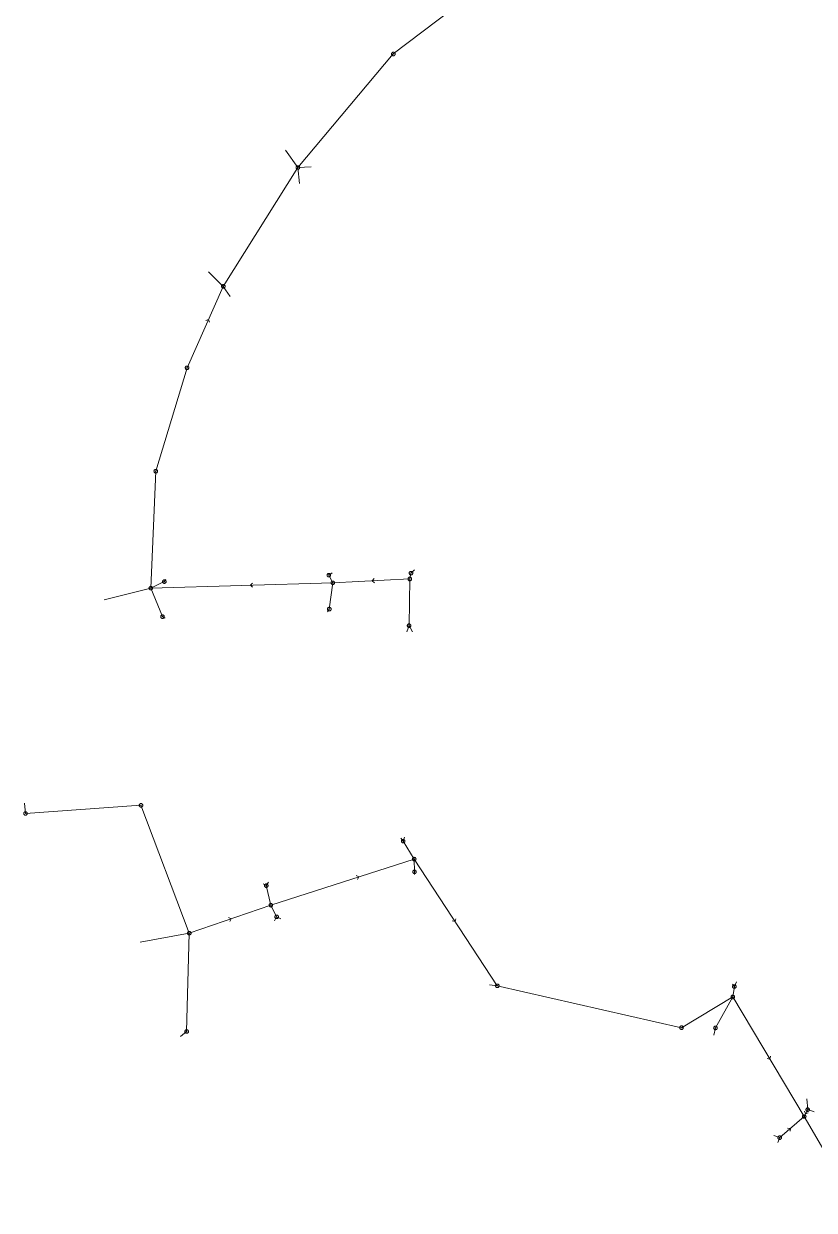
# Model space of a CAD drawing. Header units: metres. Extents: x 25504150 to 25508618, y 6694193 to 6702753.
# Drawn here: x 25504729.1 to 25504933.5, y 6700367.8 to 6700674.6 of the extents above; entities that cross this region are included whole.
import ezdxf

# ---------------------------------------------------------------- set-up
doc = ezdxf.new("R2010")
doc.units = ezdxf.units.M
for name, pattern in [('Sewer_node', [0]), ('Viemariputket', [0]), ('Viemarivarusteet', [0])]:
    doc.linetypes.add(name, pattern=pattern)
for name, color, linetype, lineweight in [('Sewer_node', 7, 'Sewer_node', 0), ('Viemariputket', 7, 'Viemariputket', 0), ('Viemarivarusteet', 7, 'Viemarivarusteet', 0)]:
    doc.layers.add(name, color=color, linetype=linetype, lineweight=lineweight)

msp = doc.modelspace()

# ---------------------------------------------------------------- linework, layer by layer
at = {"layer": 'Sewer_node', "color": 46, "linetype": 'Continuous', "true_color": 0x7f5f00, "flags": 128}
for points, elevation in [([(25504825.1, 6700666.79), (25504825.09, 6700666.86), (25504825.08, 6700666.93), (25504825.05, 6700667), (25504825.01, 6700667.06), (25504824.97, 6700667.12), (25504824.91, 6700667.16), (25504824.85, 6700667.2), (25504824.78, 6700667.23), (25504824.71, 6700667.24), (25504824.64, 6700667.25), (25504824.57, 6700667.24), (25504824.5, 6700667.23), (25504824.43, 6700667.2), (25504824.37, 6700667.16), (25504824.31, 6700667.12), (25504824.27, 6700667.06), (25504824.23, 6700667), (25504824.2, 6700666.93), (25504824.19, 6700666.86), (25504824.18, 6700666.79), (25504824.19, 6700666.72), (25504824.2, 6700666.65), (25504824.23, 6700666.58), (25504824.27, 6700666.52), (25504824.31, 6700666.46), (25504824.37, 6700666.42), (25504824.43, 6700666.38), (25504824.5, 6700666.35), (25504824.57, 6700666.34), (25504824.64, 6700666.33), (25504824.71, 6700666.34), (25504824.78, 6700666.35), (25504824.85, 6700666.38), (25504824.91, 6700666.42), (25504824.97, 6700666.46), (25504825.01, 6700666.52), (25504825.05, 6700666.58), (25504825.08, 6700666.65), (25504825.09, 6700666.72)], 56.31), ([(25504800.43, 6700637.44), (25504800.42, 6700637.51), (25504800.41, 6700637.58), (25504800.38, 6700637.65), (25504800.34, 6700637.71), (25504800.3, 6700637.77), (25504800.24, 6700637.81), (25504800.18, 6700637.85), (25504800.11, 6700637.88), (25504800.04, 6700637.89), (25504799.97, 6700637.9), (25504799.9, 6700637.89), (25504799.83, 6700637.88), (25504799.76, 6700637.85), (25504799.7, 6700637.81), (25504799.64, 6700637.77), (25504799.6, 6700637.71), (25504799.56, 6700637.65), (25504799.53, 6700637.58), (25504799.52, 6700637.51), (25504799.51, 6700637.44), (25504799.52, 6700637.37), (25504799.53, 6700637.3), (25504799.56, 6700637.23), (25504799.6, 6700637.17), (25504799.64, 6700637.11), (25504799.7, 6700637.07), (25504799.76, 6700637.03), (25504799.83, 6700637), (25504799.9, 6700636.99), (25504799.97, 6700636.98), (25504800.04, 6700636.99), (25504800.11, 6700637), (25504800.18, 6700637.03), (25504800.24, 6700637.07), (25504800.3, 6700637.11), (25504800.34, 6700637.17), (25504800.38, 6700637.23), (25504800.41, 6700637.3), (25504800.42, 6700637.37)], 56.43), ([(25504781.14, 6700606.69), (25504781.13, 6700606.76), (25504781.12, 6700606.83), (25504781.09, 6700606.9), (25504781.05, 6700606.96), (25504781.01, 6700607.02), (25504780.95, 6700607.06), (25504780.89, 6700607.1), (25504780.82, 6700607.13), (25504780.75, 6700607.14), (25504780.68, 6700607.15), (25504780.61, 6700607.14), (25504780.54, 6700607.13), (25504780.47, 6700607.1), (25504780.41, 6700607.06), (25504780.35, 6700607.02), (25504780.31, 6700606.96), (25504780.27, 6700606.9), (25504780.24, 6700606.83), (25504780.23, 6700606.76), (25504780.22, 6700606.69), (25504780.23, 6700606.62), (25504780.24, 6700606.55), (25504780.27, 6700606.48), (25504780.31, 6700606.42), (25504780.35, 6700606.36), (25504780.41, 6700606.32), (25504780.47, 6700606.28), (25504780.54, 6700606.25), (25504780.61, 6700606.24), (25504780.68, 6700606.23), (25504780.75, 6700606.24), (25504780.82, 6700606.25), (25504780.89, 6700606.28), (25504780.95, 6700606.32), (25504781.01, 6700606.36), (25504781.05, 6700606.42), (25504781.09, 6700606.48), (25504781.12, 6700606.55), (25504781.13, 6700606.62)], 56.58), ([(25504771.76, 6700585.63), (25504771.75, 6700585.7), (25504771.74, 6700585.77), (25504771.71, 6700585.84), (25504771.67, 6700585.9), (25504771.63, 6700585.96), (25504771.57, 6700586), (25504771.51, 6700586.04), (25504771.44, 6700586.07), (25504771.37, 6700586.08), (25504771.3, 6700586.09), (25504771.23, 6700586.08), (25504771.16, 6700586.07), (25504771.09, 6700586.04), (25504771.03, 6700586), (25504770.97, 6700585.96), (25504770.93, 6700585.9), (25504770.89, 6700585.84), (25504770.86, 6700585.77), (25504770.85, 6700585.7), (25504770.84, 6700585.63), (25504770.85, 6700585.56), (25504770.86, 6700585.49), (25504770.89, 6700585.42), (25504770.93, 6700585.36), (25504770.97, 6700585.3), (25504771.03, 6700585.26), (25504771.09, 6700585.22), (25504771.16, 6700585.19), (25504771.23, 6700585.18), (25504771.3, 6700585.17), (25504771.37, 6700585.18), (25504771.44, 6700585.19), (25504771.51, 6700585.22), (25504771.57, 6700585.26), (25504771.63, 6700585.3), (25504771.67, 6700585.36), (25504771.71, 6700585.42), (25504771.74, 6700585.49), (25504771.75, 6700585.56)], 57.01), ([(25504763.67, 6700558.87), (25504763.66, 6700558.94), (25504763.65, 6700559.01), (25504763.62, 6700559.08), (25504763.58, 6700559.14), (25504763.54, 6700559.2), (25504763.48, 6700559.24), (25504763.42, 6700559.28), (25504763.35, 6700559.31), (25504763.28, 6700559.32), (25504763.21, 6700559.33), (25504763.14, 6700559.32), (25504763.07, 6700559.31), (25504763, 6700559.28), (25504762.94, 6700559.24), (25504762.88, 6700559.2), (25504762.84, 6700559.14), (25504762.8, 6700559.08), (25504762.77, 6700559.01), (25504762.76, 6700558.94), (25504762.75, 6700558.87), (25504762.76, 6700558.8), (25504762.77, 6700558.73), (25504762.8, 6700558.66), (25504762.84, 6700558.6), (25504762.88, 6700558.54), (25504762.94, 6700558.5), (25504763, 6700558.46), (25504763.07, 6700558.43), (25504763.14, 6700558.42), (25504763.21, 6700558.41), (25504763.28, 6700558.42), (25504763.35, 6700558.43), (25504763.42, 6700558.46), (25504763.48, 6700558.5), (25504763.54, 6700558.54), (25504763.58, 6700558.6), (25504763.62, 6700558.66), (25504763.65, 6700558.73), (25504763.66, 6700558.8)], 57.21), ([(25504765.88, 6700530.33), (25504765.87, 6700530.4), (25504765.86, 6700530.47), (25504765.83, 6700530.54), (25504765.79, 6700530.6), (25504765.75, 6700530.66), (25504765.69, 6700530.7), (25504765.63, 6700530.74), (25504765.56, 6700530.77), (25504765.49, 6700530.78), (25504765.42, 6700530.79), (25504765.35, 6700530.78), (25504765.28, 6700530.77), (25504765.21, 6700530.74), (25504765.15, 6700530.7), (25504765.09, 6700530.66), (25504765.05, 6700530.6), (25504765.01, 6700530.54), (25504764.98, 6700530.47), (25504764.97, 6700530.4), (25504764.96, 6700530.33), (25504764.97, 6700530.26), (25504764.98, 6700530.19), (25504765.01, 6700530.12), (25504765.05, 6700530.06), (25504765.09, 6700530), (25504765.15, 6700529.96), (25504765.21, 6700529.92), (25504765.28, 6700529.89), (25504765.35, 6700529.88), (25504765.42, 6700529.87), (25504765.49, 6700529.88), (25504765.56, 6700529.89), (25504765.63, 6700529.92), (25504765.69, 6700529.96), (25504765.75, 6700530), (25504765.79, 6700530.06), (25504765.83, 6700530.12), (25504765.86, 6700530.19), (25504765.87, 6700530.26)], 57.66), ([(25504808.43, 6700531.99), (25504808.42, 6700532.06), (25504808.41, 6700532.13), (25504808.38, 6700532.2), (25504808.34, 6700532.26), (25504808.3, 6700532.32), (25504808.24, 6700532.36), (25504808.18, 6700532.4), (25504808.11, 6700532.43), (25504808.04, 6700532.44), (25504807.97, 6700532.45), (25504807.9, 6700532.44), (25504807.83, 6700532.43), (25504807.76, 6700532.4), (25504807.7, 6700532.36), (25504807.64, 6700532.32), (25504807.6, 6700532.26), (25504807.56, 6700532.2), (25504807.53, 6700532.13), (25504807.52, 6700532.06), (25504807.51, 6700531.99), (25504807.52, 6700531.92), (25504807.53, 6700531.85), (25504807.56, 6700531.78), (25504807.6, 6700531.72), (25504807.64, 6700531.66), (25504807.7, 6700531.62), (25504807.76, 6700531.58), (25504807.83, 6700531.55), (25504807.9, 6700531.54), (25504807.97, 6700531.53), (25504808.04, 6700531.54), (25504808.11, 6700531.55), (25504808.18, 6700531.58), (25504808.24, 6700531.62), (25504808.3, 6700531.66), (25504808.34, 6700531.72), (25504808.38, 6700531.78), (25504808.41, 6700531.85), (25504808.42, 6700531.92)], 59.05), ([(25504829.37, 6700531.02), (25504829.36, 6700531.09), (25504829.35, 6700531.17), (25504829.32, 6700531.23), (25504829.28, 6700531.3), (25504829.23, 6700531.35), (25504829.18, 6700531.4), (25504829.11, 6700531.44), (25504829.05, 6700531.47), (25504828.97, 6700531.48), (25504828.9, 6700531.49), (25504828.83, 6700531.48), (25504828.75, 6700531.47), (25504828.69, 6700531.44), (25504828.62, 6700531.4), (25504828.57, 6700531.35), (25504828.52, 6700531.3), (25504828.48, 6700531.23), (25504828.45, 6700531.17), (25504828.44, 6700531.09), (25504828.43, 6700531.02), (25504828.44, 6700530.95), (25504828.45, 6700530.87), (25504828.48, 6700530.81), (25504828.52, 6700530.74), (25504828.57, 6700530.69), (25504828.62, 6700530.64), (25504828.69, 6700530.6), (25504828.75, 6700530.57), (25504828.83, 6700530.56), (25504828.9, 6700530.55), (25504828.97, 6700530.56), (25504829.05, 6700530.57), (25504829.11, 6700530.6), (25504829.18, 6700530.64), (25504829.23, 6700530.69), (25504829.28, 6700530.74), (25504829.32, 6700530.81), (25504829.35, 6700530.87), (25504829.36, 6700530.95)], 59.14), ([(25504829.67, 6700532.53), (25504829.66, 6700532.6), (25504829.65, 6700532.67), (25504829.62, 6700532.74), (25504829.58, 6700532.8), (25504829.54, 6700532.86), (25504829.48, 6700532.9), (25504829.42, 6700532.94), (25504829.35, 6700532.97), (25504829.28, 6700532.98), (25504829.21, 6700532.99), (25504829.14, 6700532.98), (25504829.07, 6700532.97), (25504829, 6700532.94), (25504828.94, 6700532.9), (25504828.88, 6700532.86), (25504828.84, 6700532.8), (25504828.8, 6700532.74), (25504828.77, 6700532.67), (25504828.76, 6700532.6), (25504828.75, 6700532.53), (25504828.76, 6700532.46), (25504828.77, 6700532.39), (25504828.8, 6700532.32), (25504828.84, 6700532.26), (25504828.88, 6700532.2), (25504828.94, 6700532.16), (25504829, 6700532.12), (25504829.07, 6700532.09), (25504829.14, 6700532.08), (25504829.21, 6700532.07), (25504829.28, 6700532.08), (25504829.35, 6700532.09), (25504829.42, 6700532.12), (25504829.48, 6700532.16), (25504829.54, 6700532.2), (25504829.58, 6700532.26), (25504829.62, 6700532.32), (25504829.65, 6700532.39), (25504829.66, 6700532.46)], 59.22), ([(25504762.4, 6700528.64), (25504762.39, 6700528.71), (25504762.38, 6700528.79), (25504762.35, 6700528.85), (25504762.31, 6700528.92), (25504762.26, 6700528.97), (25504762.21, 6700529.02), (25504762.14, 6700529.06), (25504762.08, 6700529.09), (25504762, 6700529.1), (25504761.93, 6700529.11), (25504761.86, 6700529.1), (25504761.78, 6700529.09), (25504761.72, 6700529.06), (25504761.65, 6700529.02), (25504761.6, 6700528.97), (25504761.55, 6700528.92), (25504761.51, 6700528.85), (25504761.48, 6700528.79), (25504761.47, 6700528.71), (25504761.46, 6700528.64), (25504761.47, 6700528.57), (25504761.48, 6700528.49), (25504761.51, 6700528.43), (25504761.55, 6700528.36), (25504761.6, 6700528.31), (25504761.65, 6700528.26), (25504761.72, 6700528.22), (25504761.78, 6700528.19), (25504761.86, 6700528.18), (25504761.93, 6700528.17), (25504762, 6700528.18), (25504762.08, 6700528.19), (25504762.14, 6700528.22), (25504762.21, 6700528.26), (25504762.26, 6700528.31), (25504762.31, 6700528.36), (25504762.35, 6700528.43), (25504762.38, 6700528.49), (25504762.39, 6700528.57)], 57.6), ([(25504809.45, 6700530.03), (25504809.44, 6700530.1), (25504809.43, 6700530.17), (25504809.4, 6700530.24), (25504809.36, 6700530.3), (25504809.32, 6700530.36), (25504809.26, 6700530.4), (25504809.2, 6700530.44), (25504809.13, 6700530.47), (25504809.06, 6700530.48), (25504808.99, 6700530.49), (25504808.92, 6700530.48), (25504808.85, 6700530.47), (25504808.78, 6700530.44), (25504808.72, 6700530.4), (25504808.66, 6700530.36), (25504808.62, 6700530.3), (25504808.58, 6700530.24), (25504808.55, 6700530.17), (25504808.54, 6700530.1), (25504808.53, 6700530.03), (25504808.54, 6700529.96), (25504808.55, 6700529.89), (25504808.58, 6700529.82), (25504808.62, 6700529.76), (25504808.66, 6700529.7), (25504808.72, 6700529.66), (25504808.78, 6700529.62), (25504808.85, 6700529.59), (25504808.92, 6700529.58), (25504808.99, 6700529.57), (25504809.06, 6700529.58), (25504809.13, 6700529.59), (25504809.2, 6700529.62), (25504809.26, 6700529.66), (25504809.32, 6700529.7), (25504809.36, 6700529.76), (25504809.4, 6700529.82), (25504809.43, 6700529.89), (25504809.44, 6700529.96)], 58.87), ([(25504765.41, 6700521.27), (25504765.4, 6700521.34), (25504765.39, 6700521.41), (25504765.36, 6700521.48), (25504765.32, 6700521.54), (25504765.28, 6700521.6), (25504765.22, 6700521.64), (25504765.16, 6700521.68), (25504765.09, 6700521.71), (25504765.02, 6700521.72), (25504764.95, 6700521.73), (25504764.88, 6700521.72), (25504764.81, 6700521.71), (25504764.74, 6700521.68), (25504764.68, 6700521.64), (25504764.62, 6700521.6), (25504764.58, 6700521.54), (25504764.54, 6700521.48), (25504764.51, 6700521.41), (25504764.5, 6700521.34), (25504764.49, 6700521.27), (25504764.5, 6700521.2), (25504764.51, 6700521.13), (25504764.54, 6700521.06), (25504764.58, 6700521), (25504764.62, 6700520.94), (25504764.68, 6700520.9), (25504764.74, 6700520.86), (25504764.81, 6700520.83), (25504764.88, 6700520.82), (25504764.95, 6700520.81), (25504765.02, 6700520.82), (25504765.09, 6700520.83), (25504765.16, 6700520.86), (25504765.22, 6700520.9), (25504765.28, 6700520.94), (25504765.32, 6700521), (25504765.36, 6700521.06), (25504765.39, 6700521.13), (25504765.4, 6700521.2)], 57.84), ([(25504808.55, 6700523.22), (25504808.54, 6700523.29), (25504808.53, 6700523.37), (25504808.5, 6700523.43), (25504808.46, 6700523.5), (25504808.41, 6700523.55), (25504808.36, 6700523.6), (25504808.29, 6700523.64), (25504808.23, 6700523.67), (25504808.15, 6700523.68), (25504808.08, 6700523.69), (25504808.01, 6700523.68), (25504807.93, 6700523.67), (25504807.87, 6700523.64), (25504807.8, 6700523.6), (25504807.75, 6700523.55), (25504807.7, 6700523.5), (25504807.66, 6700523.43), (25504807.63, 6700523.37), (25504807.62, 6700523.29), (25504807.61, 6700523.22), (25504807.62, 6700523.15), (25504807.63, 6700523.07), (25504807.66, 6700523.01), (25504807.7, 6700522.94), (25504807.75, 6700522.89), (25504807.8, 6700522.84), (25504807.87, 6700522.8), (25504807.93, 6700522.77), (25504808.01, 6700522.76), (25504808.08, 6700522.75), (25504808.15, 6700522.76), (25504808.23, 6700522.77), (25504808.29, 6700522.8), (25504808.36, 6700522.84), (25504808.41, 6700522.89), (25504808.46, 6700522.94), (25504808.5, 6700523.01), (25504808.53, 6700523.07), (25504808.54, 6700523.15)], 59.15), ([(25504829.17, 6700518.94), (25504829.16, 6700519.01), (25504829.15, 6700519.08), (25504829.12, 6700519.15), (25504829.08, 6700519.21), (25504829.04, 6700519.27), (25504828.98, 6700519.31), (25504828.92, 6700519.35), (25504828.85, 6700519.38), (25504828.78, 6700519.39), (25504828.71, 6700519.4), (25504828.64, 6700519.39), (25504828.57, 6700519.38), (25504828.5, 6700519.35), (25504828.44, 6700519.31), (25504828.38, 6700519.27), (25504828.34, 6700519.21), (25504828.3, 6700519.15), (25504828.27, 6700519.08), (25504828.26, 6700519.01), (25504828.25, 6700518.94), (25504828.26, 6700518.87), (25504828.27, 6700518.8), (25504828.3, 6700518.73), (25504828.34, 6700518.67), (25504828.38, 6700518.61), (25504828.44, 6700518.57), (25504828.5, 6700518.53), (25504828.57, 6700518.5), (25504828.64, 6700518.49), (25504828.71, 6700518.48), (25504828.78, 6700518.49), (25504828.85, 6700518.5), (25504828.92, 6700518.53), (25504828.98, 6700518.57), (25504829.04, 6700518.61), (25504829.08, 6700518.67), (25504829.12, 6700518.73), (25504829.15, 6700518.8), (25504829.16, 6700518.87)], 59.21), ([(25504729.99, 6700470.37), (25504729.98, 6700470.44), (25504729.97, 6700470.51), (25504729.94, 6700470.58), (25504729.9, 6700470.64), (25504729.86, 6700470.7), (25504729.8, 6700470.74), (25504729.74, 6700470.78), (25504729.67, 6700470.81), (25504729.6, 6700470.82), (25504729.53, 6700470.83), (25504729.46, 6700470.82), (25504729.39, 6700470.81), (25504729.32, 6700470.78), (25504729.26, 6700470.74), (25504729.2, 6700470.7), (25504729.16, 6700470.64), (25504729.12, 6700470.58), (25504729.09, 6700470.51), (25504729.08, 6700470.44), (25504729.07, 6700470.37), (25504729.08, 6700470.3), (25504729.09, 6700470.23), (25504729.12, 6700470.16), (25504729.16, 6700470.1), (25504729.2, 6700470.04), (25504729.26, 6700470), (25504729.32, 6700469.96), (25504729.39, 6700469.93), (25504729.46, 6700469.92), (25504729.53, 6700469.91), (25504729.6, 6700469.92), (25504729.67, 6700469.93), (25504729.74, 6700469.96), (25504729.8, 6700470), (25504729.86, 6700470.04), (25504729.9, 6700470.1), (25504729.94, 6700470.16), (25504729.97, 6700470.23), (25504729.98, 6700470.3)], 63.18), ([(25504827.65, 6700463.21), (25504827.64, 6700463.28), (25504827.63, 6700463.35), (25504827.6, 6700463.42), (25504827.56, 6700463.48), (25504827.52, 6700463.54), (25504827.46, 6700463.58), (25504827.4, 6700463.62), (25504827.33, 6700463.65), (25504827.26, 6700463.66), (25504827.19, 6700463.67), (25504827.12, 6700463.66), (25504827.05, 6700463.65), (25504826.98, 6700463.62), (25504826.92, 6700463.58), (25504826.86, 6700463.54), (25504826.82, 6700463.48), (25504826.78, 6700463.42), (25504826.75, 6700463.35), (25504826.74, 6700463.28), (25504826.73, 6700463.21), (25504826.74, 6700463.14), (25504826.75, 6700463.07), (25504826.78, 6700463), (25504826.82, 6700462.94), (25504826.86, 6700462.88), (25504826.92, 6700462.84), (25504826.98, 6700462.8), (25504827.05, 6700462.77), (25504827.12, 6700462.76), (25504827.19, 6700462.75), (25504827.26, 6700462.76), (25504827.33, 6700462.77), (25504827.4, 6700462.8), (25504827.46, 6700462.84), (25504827.52, 6700462.88), (25504827.56, 6700462.94), (25504827.6, 6700463), (25504827.63, 6700463.07), (25504827.64, 6700463.14)], 57.83), ([(25504830.51, 6700458.57), (25504830.5, 6700458.64), (25504830.49, 6700458.71), (25504830.46, 6700458.78), (25504830.42, 6700458.84), (25504830.38, 6700458.9), (25504830.32, 6700458.94), (25504830.26, 6700458.98), (25504830.19, 6700459.01), (25504830.12, 6700459.02), (25504830.05, 6700459.03), (25504829.98, 6700459.02), (25504829.91, 6700459.01), (25504829.84, 6700458.98), (25504829.78, 6700458.94), (25504829.72, 6700458.9), (25504829.68, 6700458.84), (25504829.64, 6700458.78), (25504829.61, 6700458.71), (25504829.6, 6700458.64), (25504829.59, 6700458.57), (25504829.6, 6700458.5), (25504829.61, 6700458.43), (25504829.64, 6700458.36), (25504829.68, 6700458.3), (25504829.72, 6700458.24), (25504829.78, 6700458.2), (25504829.84, 6700458.16), (25504829.91, 6700458.13), (25504829.98, 6700458.12), (25504830.05, 6700458.11), (25504830.12, 6700458.12), (25504830.19, 6700458.13), (25504830.26, 6700458.16), (25504830.32, 6700458.2), (25504830.38, 6700458.24), (25504830.42, 6700458.3), (25504830.46, 6700458.36), (25504830.49, 6700458.43), (25504830.5, 6700458.5)], 57.68), ([(25504830.59, 6700455.28), (25504830.58, 6700455.35), (25504830.57, 6700455.42), (25504830.54, 6700455.49), (25504830.5, 6700455.55), (25504830.46, 6700455.61), (25504830.4, 6700455.65), (25504830.34, 6700455.69), (25504830.27, 6700455.72), (25504830.2, 6700455.73), (25504830.13, 6700455.74), (25504830.06, 6700455.73), (25504829.99, 6700455.72), (25504829.92, 6700455.69), (25504829.86, 6700455.65), (25504829.8, 6700455.61), (25504829.76, 6700455.55), (25504829.72, 6700455.49), (25504829.69, 6700455.42), (25504829.68, 6700455.35), (25504829.67, 6700455.28), (25504829.68, 6700455.21), (25504829.69, 6700455.14), (25504829.72, 6700455.07), (25504829.76, 6700455.01), (25504829.8, 6700454.95), (25504829.86, 6700454.91), (25504829.92, 6700454.87), (25504829.99, 6700454.84), (25504830.06, 6700454.83), (25504830.13, 6700454.82), (25504830.2, 6700454.83), (25504830.27, 6700454.84), (25504830.34, 6700454.87), (25504830.4, 6700454.91), (25504830.46, 6700454.95), (25504830.5, 6700455.01), (25504830.54, 6700455.07), (25504830.57, 6700455.14), (25504830.58, 6700455.21)], 57.59), ([(25504792.25, 6700451.7), (25504792.24, 6700451.77), (25504792.23, 6700451.84), (25504792.2, 6700451.91), (25504792.16, 6700451.97), (25504792.12, 6700452.03), (25504792.06, 6700452.07), (25504792, 6700452.11), (25504791.93, 6700452.14), (25504791.86, 6700452.15), (25504791.79, 6700452.16), (25504791.72, 6700452.15), (25504791.65, 6700452.14), (25504791.58, 6700452.11), (25504791.52, 6700452.07), (25504791.46, 6700452.03), (25504791.42, 6700451.97), (25504791.38, 6700451.91), (25504791.35, 6700451.84), (25504791.34, 6700451.77), (25504791.33, 6700451.7), (25504791.34, 6700451.63), (25504791.35, 6700451.56), (25504791.38, 6700451.49), (25504791.42, 6700451.43), (25504791.46, 6700451.37), (25504791.52, 6700451.33), (25504791.58, 6700451.29), (25504791.65, 6700451.26), (25504791.72, 6700451.25), (25504791.79, 6700451.24), (25504791.86, 6700451.25), (25504791.93, 6700451.26), (25504792, 6700451.29), (25504792.06, 6700451.33), (25504792.12, 6700451.37), (25504792.16, 6700451.43), (25504792.2, 6700451.49), (25504792.23, 6700451.56), (25504792.24, 6700451.63)], 58.08), ([(25504793.44, 6700446.64), (25504793.43, 6700446.71), (25504793.42, 6700446.78), (25504793.39, 6700446.85), (25504793.35, 6700446.91), (25504793.31, 6700446.97), (25504793.25, 6700447.01), (25504793.19, 6700447.05), (25504793.12, 6700447.08), (25504793.05, 6700447.09), (25504792.98, 6700447.1), (25504792.91, 6700447.09), (25504792.84, 6700447.08), (25504792.77, 6700447.05), (25504792.71, 6700447.01), (25504792.65, 6700446.97), (25504792.61, 6700446.91), (25504792.57, 6700446.85), (25504792.54, 6700446.78), (25504792.53, 6700446.71), (25504792.52, 6700446.64), (25504792.53, 6700446.57), (25504792.54, 6700446.5), (25504792.57, 6700446.43), (25504792.61, 6700446.37), (25504792.65, 6700446.31), (25504792.71, 6700446.27), (25504792.77, 6700446.23), (25504792.84, 6700446.2), (25504792.91, 6700446.19), (25504792.98, 6700446.18), (25504793.05, 6700446.19), (25504793.12, 6700446.2), (25504793.19, 6700446.23), (25504793.25, 6700446.27), (25504793.31, 6700446.31), (25504793.35, 6700446.37), (25504793.39, 6700446.43), (25504793.42, 6700446.5), (25504793.43, 6700446.57)], 57.99), ([(25504794.93, 6700443.63), (25504794.92, 6700443.7), (25504794.91, 6700443.77), (25504794.88, 6700443.84), (25504794.84, 6700443.9), (25504794.8, 6700443.96), (25504794.74, 6700444), (25504794.68, 6700444.04), (25504794.61, 6700444.07), (25504794.54, 6700444.08), (25504794.47, 6700444.09), (25504794.4, 6700444.08), (25504794.33, 6700444.07), (25504794.26, 6700444.04), (25504794.2, 6700444), (25504794.14, 6700443.96), (25504794.1, 6700443.9), (25504794.06, 6700443.84), (25504794.03, 6700443.77), (25504794.02, 6700443.7), (25504794.01, 6700443.63), (25504794.02, 6700443.56), (25504794.03, 6700443.49), (25504794.06, 6700443.42), (25504794.1, 6700443.36), (25504794.14, 6700443.3), (25504794.2, 6700443.26), (25504794.26, 6700443.22), (25504794.33, 6700443.19), (25504794.4, 6700443.18), (25504794.47, 6700443.17), (25504794.54, 6700443.18), (25504794.61, 6700443.19), (25504794.68, 6700443.22), (25504794.74, 6700443.26), (25504794.8, 6700443.3), (25504794.84, 6700443.36), (25504794.88, 6700443.42), (25504794.91, 6700443.49), (25504794.92, 6700443.56)], 57.96), ([(25504772.34, 6700439.4), (25504772.33, 6700439.47), (25504772.32, 6700439.54), (25504772.29, 6700439.61), (25504772.25, 6700439.67), (25504772.21, 6700439.73), (25504772.15, 6700439.77), (25504772.09, 6700439.81), (25504772.02, 6700439.84), (25504771.95, 6700439.85), (25504771.88, 6700439.86), (25504771.81, 6700439.85), (25504771.74, 6700439.84), (25504771.67, 6700439.81), (25504771.61, 6700439.77), (25504771.55, 6700439.73), (25504771.51, 6700439.67), (25504771.47, 6700439.61), (25504771.44, 6700439.54), (25504771.43, 6700439.47), (25504771.42, 6700439.4), (25504771.43, 6700439.33), (25504771.44, 6700439.26), (25504771.47, 6700439.19), (25504771.51, 6700439.13), (25504771.55, 6700439.07), (25504771.61, 6700439.03), (25504771.67, 6700438.99), (25504771.74, 6700438.96), (25504771.81, 6700438.95), (25504771.88, 6700438.94), (25504771.95, 6700438.95), (25504772.02, 6700438.96), (25504772.09, 6700438.99), (25504772.15, 6700439.03), (25504772.21, 6700439.07), (25504772.25, 6700439.13), (25504772.29, 6700439.19), (25504772.32, 6700439.26), (25504772.33, 6700439.33)], 58.9), ([(25504851.99, 6700425.8), (25504851.98, 6700425.87), (25504851.97, 6700425.94), (25504851.94, 6700426.01), (25504851.9, 6700426.07), (25504851.86, 6700426.13), (25504851.8, 6700426.17), (25504851.74, 6700426.21), (25504851.67, 6700426.24), (25504851.6, 6700426.25), (25504851.53, 6700426.26), (25504851.46, 6700426.25), (25504851.39, 6700426.24), (25504851.32, 6700426.21), (25504851.26, 6700426.17), (25504851.2, 6700426.13), (25504851.16, 6700426.07), (25504851.12, 6700426.01), (25504851.09, 6700425.94), (25504851.08, 6700425.87), (25504851.07, 6700425.8), (25504851.08, 6700425.73), (25504851.09, 6700425.66), (25504851.12, 6700425.59), (25504851.16, 6700425.53), (25504851.2, 6700425.47), (25504851.26, 6700425.43), (25504851.32, 6700425.39), (25504851.39, 6700425.36), (25504851.46, 6700425.35), (25504851.53, 6700425.34), (25504851.6, 6700425.35), (25504851.67, 6700425.36), (25504851.74, 6700425.39), (25504851.8, 6700425.43), (25504851.86, 6700425.47), (25504851.9, 6700425.53), (25504851.94, 6700425.59), (25504851.97, 6700425.66), (25504851.98, 6700425.73)], 57.06), ([(25504912.89, 6700422.92), (25504912.88, 6700422.99), (25504912.87, 6700423.06), (25504912.84, 6700423.13), (25504912.8, 6700423.19), (25504912.76, 6700423.25), (25504912.7, 6700423.29), (25504912.64, 6700423.33), (25504912.57, 6700423.36), (25504912.5, 6700423.37), (25504912.43, 6700423.38), (25504912.36, 6700423.37), (25504912.29, 6700423.36), (25504912.22, 6700423.33), (25504912.16, 6700423.29), (25504912.1, 6700423.25), (25504912.06, 6700423.19), (25504912.02, 6700423.13), (25504911.99, 6700423.06), (25504911.98, 6700422.99), (25504911.97, 6700422.92), (25504911.98, 6700422.85), (25504911.99, 6700422.78), (25504912.02, 6700422.71), (25504912.06, 6700422.65), (25504912.1, 6700422.59), (25504912.16, 6700422.55), (25504912.22, 6700422.51), (25504912.29, 6700422.48), (25504912.36, 6700422.47), (25504912.43, 6700422.46), (25504912.5, 6700422.47), (25504912.57, 6700422.48), (25504912.64, 6700422.51), (25504912.7, 6700422.55), (25504912.76, 6700422.59), (25504912.8, 6700422.65), (25504912.84, 6700422.71), (25504912.87, 6700422.78), (25504912.88, 6700422.85)], 55.94), ([(25504913.29, 6700425.6), (25504913.28, 6700425.67), (25504913.27, 6700425.74), (25504913.24, 6700425.81), (25504913.2, 6700425.87), (25504913.16, 6700425.93), (25504913.1, 6700425.97), (25504913.04, 6700426.01), (25504912.97, 6700426.04), (25504912.9, 6700426.05), (25504912.83, 6700426.06), (25504912.76, 6700426.05), (25504912.69, 6700426.04), (25504912.62, 6700426.01), (25504912.56, 6700425.97), (25504912.5, 6700425.93), (25504912.46, 6700425.87), (25504912.42, 6700425.81), (25504912.39, 6700425.74), (25504912.38, 6700425.67), (25504912.37, 6700425.6), (25504912.38, 6700425.53), (25504912.39, 6700425.46), (25504912.42, 6700425.39), (25504912.46, 6700425.33), (25504912.5, 6700425.27), (25504912.56, 6700425.23), (25504912.62, 6700425.19), (25504912.69, 6700425.16), (25504912.76, 6700425.15), (25504912.83, 6700425.14), (25504912.9, 6700425.15), (25504912.97, 6700425.16), (25504913.04, 6700425.19), (25504913.1, 6700425.23), (25504913.16, 6700425.27), (25504913.2, 6700425.33), (25504913.24, 6700425.39), (25504913.27, 6700425.46), (25504913.28, 6700425.53)], 56.07), ([(25504771.66, 6700413.97), (25504771.65, 6700414.04), (25504771.64, 6700414.11), (25504771.61, 6700414.18), (25504771.57, 6700414.24), (25504771.53, 6700414.3), (25504771.47, 6700414.34), (25504771.41, 6700414.38), (25504771.34, 6700414.41), (25504771.27, 6700414.42), (25504771.2, 6700414.43), (25504771.13, 6700414.42), (25504771.06, 6700414.41), (25504770.99, 6700414.38), (25504770.93, 6700414.34), (25504770.87, 6700414.3), (25504770.83, 6700414.24), (25504770.79, 6700414.18), (25504770.76, 6700414.11), (25504770.75, 6700414.04), (25504770.74, 6700413.97), (25504770.75, 6700413.9), (25504770.76, 6700413.83), (25504770.79, 6700413.76), (25504770.83, 6700413.7), (25504770.87, 6700413.64), (25504770.93, 6700413.6), (25504770.99, 6700413.56), (25504771.06, 6700413.53), (25504771.13, 6700413.52), (25504771.2, 6700413.51), (25504771.27, 6700413.52), (25504771.34, 6700413.53), (25504771.41, 6700413.56), (25504771.47, 6700413.6), (25504771.53, 6700413.64), (25504771.57, 6700413.7), (25504771.61, 6700413.76), (25504771.64, 6700413.83), (25504771.65, 6700413.9)], 59.67), ([(25504899.64, 6700414.97), (25504899.63, 6700415.04), (25504899.62, 6700415.11), (25504899.59, 6700415.18), (25504899.55, 6700415.24), (25504899.51, 6700415.3), (25504899.45, 6700415.34), (25504899.39, 6700415.38), (25504899.32, 6700415.41), (25504899.25, 6700415.42), (25504899.18, 6700415.43), (25504899.11, 6700415.42), (25504899.04, 6700415.41), (25504898.97, 6700415.38), (25504898.91, 6700415.34), (25504898.85, 6700415.3), (25504898.81, 6700415.24), (25504898.77, 6700415.18), (25504898.74, 6700415.11), (25504898.73, 6700415.04), (25504898.72, 6700414.97), (25504898.73, 6700414.9), (25504898.74, 6700414.83), (25504898.77, 6700414.76), (25504898.81, 6700414.7), (25504898.85, 6700414.64), (25504898.91, 6700414.6), (25504898.97, 6700414.56), (25504899.04, 6700414.53), (25504899.11, 6700414.52), (25504899.18, 6700414.51), (25504899.25, 6700414.52), (25504899.32, 6700414.53), (25504899.39, 6700414.56), (25504899.45, 6700414.6), (25504899.51, 6700414.64), (25504899.55, 6700414.7), (25504899.59, 6700414.76), (25504899.62, 6700414.83), (25504899.63, 6700414.9)], 56.04), ([(25504908.4, 6700414.9), (25504908.39, 6700414.97), (25504908.38, 6700415.04), (25504908.35, 6700415.11), (25504908.31, 6700415.17), (25504908.27, 6700415.23), (25504908.21, 6700415.27), (25504908.15, 6700415.31), (25504908.08, 6700415.34), (25504908.01, 6700415.35), (25504907.94, 6700415.36), (25504907.87, 6700415.35), (25504907.8, 6700415.34), (25504907.73, 6700415.31), (25504907.67, 6700415.27), (25504907.61, 6700415.23), (25504907.57, 6700415.17), (25504907.53, 6700415.11), (25504907.5, 6700415.04), (25504907.49, 6700414.97), (25504907.48, 6700414.9), (25504907.49, 6700414.83), (25504907.5, 6700414.76), (25504907.53, 6700414.69), (25504907.57, 6700414.63), (25504907.61, 6700414.57), (25504907.67, 6700414.53), (25504907.73, 6700414.49), (25504907.8, 6700414.46), (25504907.87, 6700414.45), (25504907.94, 6700414.44), (25504908.01, 6700414.45), (25504908.08, 6700414.46), (25504908.15, 6700414.49), (25504908.21, 6700414.53), (25504908.27, 6700414.57), (25504908.31, 6700414.63), (25504908.35, 6700414.69), (25504908.38, 6700414.76), (25504908.39, 6700414.83)], 55.72), ([(25504931.36, 6700391.99), (25504931.35, 6700392.06), (25504931.34, 6700392.13), (25504931.31, 6700392.2), (25504931.27, 6700392.26), (25504931.23, 6700392.32), (25504931.17, 6700392.36), (25504931.11, 6700392.4), (25504931.04, 6700392.43), (25504930.97, 6700392.44), (25504930.9, 6700392.45), (25504930.83, 6700392.44), (25504930.76, 6700392.43), (25504930.69, 6700392.4), (25504930.63, 6700392.36), (25504930.57, 6700392.32), (25504930.53, 6700392.26), (25504930.49, 6700392.2), (25504930.46, 6700392.13), (25504930.45, 6700392.06), (25504930.44, 6700391.99), (25504930.45, 6700391.92), (25504930.46, 6700391.85), (25504930.49, 6700391.78), (25504930.53, 6700391.72), (25504930.57, 6700391.66), (25504930.63, 6700391.62), (25504930.69, 6700391.58), (25504930.76, 6700391.55), (25504930.83, 6700391.54), (25504930.9, 6700391.53), (25504930.97, 6700391.54), (25504931.04, 6700391.55), (25504931.11, 6700391.58), (25504931.17, 6700391.62), (25504931.23, 6700391.66), (25504931.27, 6700391.72), (25504931.31, 6700391.78), (25504931.34, 6700391.85), (25504931.35, 6700391.92)], 55.22), ([(25504932.26, 6700393.78), (25504932.25, 6700393.85), (25504932.24, 6700393.92), (25504932.21, 6700393.99), (25504932.17, 6700394.05), (25504932.13, 6700394.11), (25504932.07, 6700394.15), (25504932.01, 6700394.19), (25504931.94, 6700394.22), (25504931.87, 6700394.23), (25504931.8, 6700394.24), (25504931.73, 6700394.23), (25504931.66, 6700394.22), (25504931.59, 6700394.19), (25504931.53, 6700394.15), (25504931.47, 6700394.11), (25504931.43, 6700394.05), (25504931.39, 6700393.99), (25504931.36, 6700393.92), (25504931.35, 6700393.85), (25504931.34, 6700393.78), (25504931.35, 6700393.71), (25504931.36, 6700393.64), (25504931.39, 6700393.57), (25504931.43, 6700393.51), (25504931.47, 6700393.45), (25504931.53, 6700393.41), (25504931.59, 6700393.37), (25504931.66, 6700393.34), (25504931.73, 6700393.33), (25504931.8, 6700393.32), (25504931.87, 6700393.33), (25504931.94, 6700393.34), (25504932.01, 6700393.37), (25504932.07, 6700393.41), (25504932.13, 6700393.45), (25504932.17, 6700393.51), (25504932.21, 6700393.57), (25504932.24, 6700393.64), (25504932.25, 6700393.71)], 54.99), ([(25504925.01, 6700386.53), (25504925, 6700386.6), (25504924.99, 6700386.67), (25504924.96, 6700386.74), (25504924.92, 6700386.8), (25504924.88, 6700386.86), (25504924.82, 6700386.9), (25504924.76, 6700386.94), (25504924.69, 6700386.97), (25504924.62, 6700386.98), (25504924.55, 6700386.99), (25504924.48, 6700386.98), (25504924.41, 6700386.97), (25504924.34, 6700386.94), (25504924.28, 6700386.9), (25504924.22, 6700386.86), (25504924.18, 6700386.8), (25504924.14, 6700386.74), (25504924.11, 6700386.67), (25504924.1, 6700386.6), (25504924.09, 6700386.53), (25504924.1, 6700386.46), (25504924.11, 6700386.39), (25504924.14, 6700386.32), (25504924.18, 6700386.26), (25504924.22, 6700386.2), (25504924.28, 6700386.16), (25504924.34, 6700386.12), (25504924.41, 6700386.09), (25504924.48, 6700386.08), (25504924.55, 6700386.07), (25504924.62, 6700386.08), (25504924.69, 6700386.09), (25504924.76, 6700386.12), (25504924.82, 6700386.16), (25504924.88, 6700386.2), (25504924.92, 6700386.26), (25504924.96, 6700386.32), (25504924.99, 6700386.39), (25504925, 6700386.46)], 55.04)]:
    msp.add_lwpolyline(points, close=True, dxfattribs=dict(at, elevation=elevation))
for points in [[(25504777.15, 6700597.45), (25504776.88, 6700598.15), (25504776.18, 6700597.88)], [(25504819.69, 6700531.1), (25504819.19, 6700530.54), (25504819.74, 6700530.04)], [(25504788.22, 6700529.96), (25504787.71, 6700529.4), (25504788.25, 6700528.9)], [(25504815.39, 6700453.28), (25504815.72, 6700453.96), (25504815.06, 6700454.29)], [(25504782.36, 6700442.43), (25504782.69, 6700443.1), (25504782.02, 6700443.43)], [(25504839.89, 6700442.57), (25504840.63, 6700442.43), (25504840.78, 6700443.15)], [(25504921.28, 6700407.03), (25504922.02, 6700406.87), (25504922.18, 6700407.6)], [(25504931.01, 6700393.42), (25504931.26, 6700392.71), (25504931.96, 6700392.95)], [(25504927.3, 6700388.17), (25504927.33, 6700388.92), (25504926.59, 6700388.96)]]:
    msp.add_lwpolyline(points, dxfattribs=at)
msp.add_lwpolyline([(25504759.85, 6700472.48), (25504759.84, 6700472.55), (25504759.83, 6700472.62), (25504759.8, 6700472.69), (25504759.76, 6700472.75), (25504759.72, 6700472.81), (25504759.66, 6700472.85), (25504759.6, 6700472.89), (25504759.53, 6700472.92), (25504759.46, 6700472.93), (25504759.39, 6700472.94), (25504759.32, 6700472.93), (25504759.25, 6700472.92), (25504759.18, 6700472.89), (25504759.12, 6700472.85), (25504759.06, 6700472.81), (25504759.02, 6700472.75), (25504758.98, 6700472.69), (25504758.95, 6700472.62), (25504758.94, 6700472.55), (25504758.93, 6700472.48), (25504758.94, 6700472.41), (25504758.95, 6700472.34), (25504758.98, 6700472.27), (25504759.02, 6700472.21), (25504759.06, 6700472.15), (25504759.12, 6700472.11), (25504759.18, 6700472.07), (25504759.25, 6700472.04), (25504759.32, 6700472.03), (25504759.39, 6700472.02), (25504759.46, 6700472.03), (25504759.53, 6700472.04), (25504759.6, 6700472.07), (25504759.66, 6700472.11), (25504759.72, 6700472.15), (25504759.76, 6700472.21), (25504759.8, 6700472.27), (25504759.83, 6700472.34), (25504759.84, 6700472.41)], close=True, dxfattribs=at)
at = {"layer": 'Viemariputket', "color": 1, "linetype": 'Continuous', "lineweight": 15}
for p, q in [((25504824.64, 6700666.79), (25504860.42, 6700694.02)), ((25504799.97, 6700637.44), (25504824.64, 6700666.79)), ((25504799.97, 6700637.44), (25504796.76, 6700641.9)), ((25504799.97, 6700637.44), (25504780.68, 6700606.69, 54.33)), ((25504799.97, 6700637.44), (25504803.41, 6700637.58)), ((25504799.97, 6700637.44), (25504800.38, 6700633.32)), ((25504780.68, 6700606.69, 54.44), (25504776.87, 6700610.44)), ((25504780.68, 6700606.69, 54.44), (25504771.3, 6700585.63)), ((25504780.68, 6700606.69, 54.46), (25504782.48, 6700604.1)), ((25504771.3, 6700585.63), (25504763.21, 6700558.87)), ((25504763.21, 6700558.87), (25504761.93, 6700528.64)), ((25504765.42, 6700530.33), (25504765.8, 6700530.89)), ((25504807.97, 6700531.99), (25504807.7, 6700532.53)), ((25504807.97, 6700531.99), (25504808.87, 6700532.58)), ((25504808.99, 6700530.03, 56.8), (25504807.97, 6700531.99)), ((25504808.99, 6700530.03, 56.78), (25504828.9, 6700531.02)), ((25504828.9, 6700531.02), (25504828.71, 6700518.94)), ((25504828.9, 6700531.02), (25504829.21, 6700532.53)), ((25504829.21, 6700532.53), (25504830.13, 6700533.41)), ((25504761.93, 6700528.64), (25504749.83, 6700525.64)), ((25504761.93, 6700528.64), (25504765.42, 6700530.33)), ((25504761.93, 6700528.64), (25504808.99, 6700530.03, 56.77)), ((25504764.95, 6700521.27), (25504761.93, 6700528.64)), ((25504808.99, 6700530.03, 57.22), (25504808.08, 6700523.22)), ((25504808.08, 6700523.22), (25504807.62, 6700522.52)), ((25504764.95, 6700521.27), (25504765.62, 6700520.87)), ((25504828.71, 6700518.94), (25504828.11, 6700517.32)), ((25504828.71, 6700518.94), (25504829.62, 6700517.38)), ((25504729.53, 6700470.37), (25504729.3, 6700473)), ((25504759.39, 6700472.48), (25504729.53, 6700470.37)), ((25504771.88, 6700439.4), (25504759.39, 6700472.48)), ((25504827.19, 6700463.21), (25504826.6, 6700463.96)), ((25504827.19, 6700463.21), (25504827.49, 6700464.25)), ((25504830.05, 6700458.57, 55.53), (25504827.19, 6700463.21, 55.74)), ((25504830.05, 6700458.57), (25504792.98, 6700446.64)), ((25504830.13, 6700455.28, 55.58), (25504830.05, 6700458.57, 55.56)), ((25504851.53, 6700425.8), (25504830.05, 6700458.57)), ((25504830.13, 6700455.28, 55.74), (25504830.14, 6700454.6)), ((25504791.79, 6700451.7), (25504791.02, 6700452.17)), ((25504791.79, 6700451.7), (25504792.33, 6700452.61)), ((25504792.98, 6700446.64, 56.15), (25504791.79, 6700451.7, 56.19)), ((25504792.98, 6700446.64, 55.99), (25504771.88, 6700439.4)), ((25504792.98, 6700446.64, 56.1), (25504794.47, 6700443.63, 56.17)), ((25504794.47, 6700443.63), (25504793.95, 6700442.61)), ((25504794.47, 6700443.63), (25504795.58, 6700443.15)), ((25504771.88, 6700439.4), (25504759.2, 6700437.09)), ((25504771.88, 6700439.4), (25504771.2, 6700413.97)), ((25504912.83, 6700425.6), (25504912.39, 6700426.25)), ((25504912.83, 6700425.6), (25504913.42, 6700426.87)), ((25504851.53, 6700425.8, 55.43), (25504849.49, 6700426.03, 55.57)), ((25504899.18, 6700414.97), (25504851.53, 6700425.8)), ((25504912.43, 6700422.92), (25504912.83, 6700425.6)), ((25504912.43, 6700422.92), (25504899.18, 6700414.97)), ((25504912.43, 6700422.92), (25504907.94, 6700414.9)), ((25504930.9, 6700391.99, 53.36), (25504912.43, 6700422.92, 53.65)), ((25504771.2, 6700413.97), (25504769.59, 6700412.67)), ((25504907.94, 6700414.9), (25504907.49, 6700413)), ((25504931.8, 6700393.78, 53.71), (25504931.58, 6700396.53, 53.74)), ((25504930.9, 6700391.99, 53.37), (25504931.8, 6700393.78)), ((25504931.8, 6700393.78, 53.71), (25504933.49, 6700393.25, 53.74)), ((25504930.9, 6700391.99, 53.35), (25504924.55, 6700386.53, 53.5)), ((25504944.99, 6700367.75, 53.1), (25504930.9, 6700391.99, 53.33)), ((25504924.55, 6700386.53, 53.71), (25504923.05, 6700387.07, 53.74)), ((25504924.55, 6700386.53, 53.7), (25504924.11, 6700385.31, 53.67))]:
    msp.add_line(p, q, dxfattribs=at)
at = {"layer": 'Viemarivarusteet', "color": 1}
for p in [(25504824.64, 6700666.79, 56.31), (25504799.97, 6700637.44, 56.43), (25504780.68, 6700606.69, 56.58), (25504771.3, 6700585.63, 57.01), (25504763.21, 6700558.87, 57.21), (25504807.97, 6700531.99, 59.05), (25504828.9, 6700531.02, 59.14), (25504829.21, 6700532.53, 59.22), (25504761.93, 6700528.64, 57.6), (25504765.42, 6700530.33, 57.66), (25504808.99, 6700530.03, 58.87), (25504808.08, 6700523.22, 59.15), (25504764.95, 6700521.27, 57.84), (25504828.71, 6700518.94, 59.21), (25504759.39, 6700472.48), (25504729.53, 6700470.37, 63.18), (25504827.19, 6700463.21, 57.83), (25504830.05, 6700458.57, 57.68), (25504830.13, 6700455.28, 57.59), (25504791.79, 6700451.7, 58.08), (25504792.98, 6700446.64, 57.99), (25504794.47, 6700443.63, 57.96), (25504771.88, 6700439.4, 58.9), (25504851.53, 6700425.8, 57.06), (25504912.83, 6700425.6, 56.07), (25504912.43, 6700422.92, 55.94), (25504771.2, 6700413.97, 59.67), (25504899.18, 6700414.97, 56.04), (25504907.94, 6700414.9, 55.72), (25504931.8, 6700393.78, 54.99), (25504930.9, 6700391.99, 55.22), (25504924.55, 6700386.53, 55.04)]:
    msp.add_point(p, dxfattribs=at)

doc.saveas('drawing.dxf')
